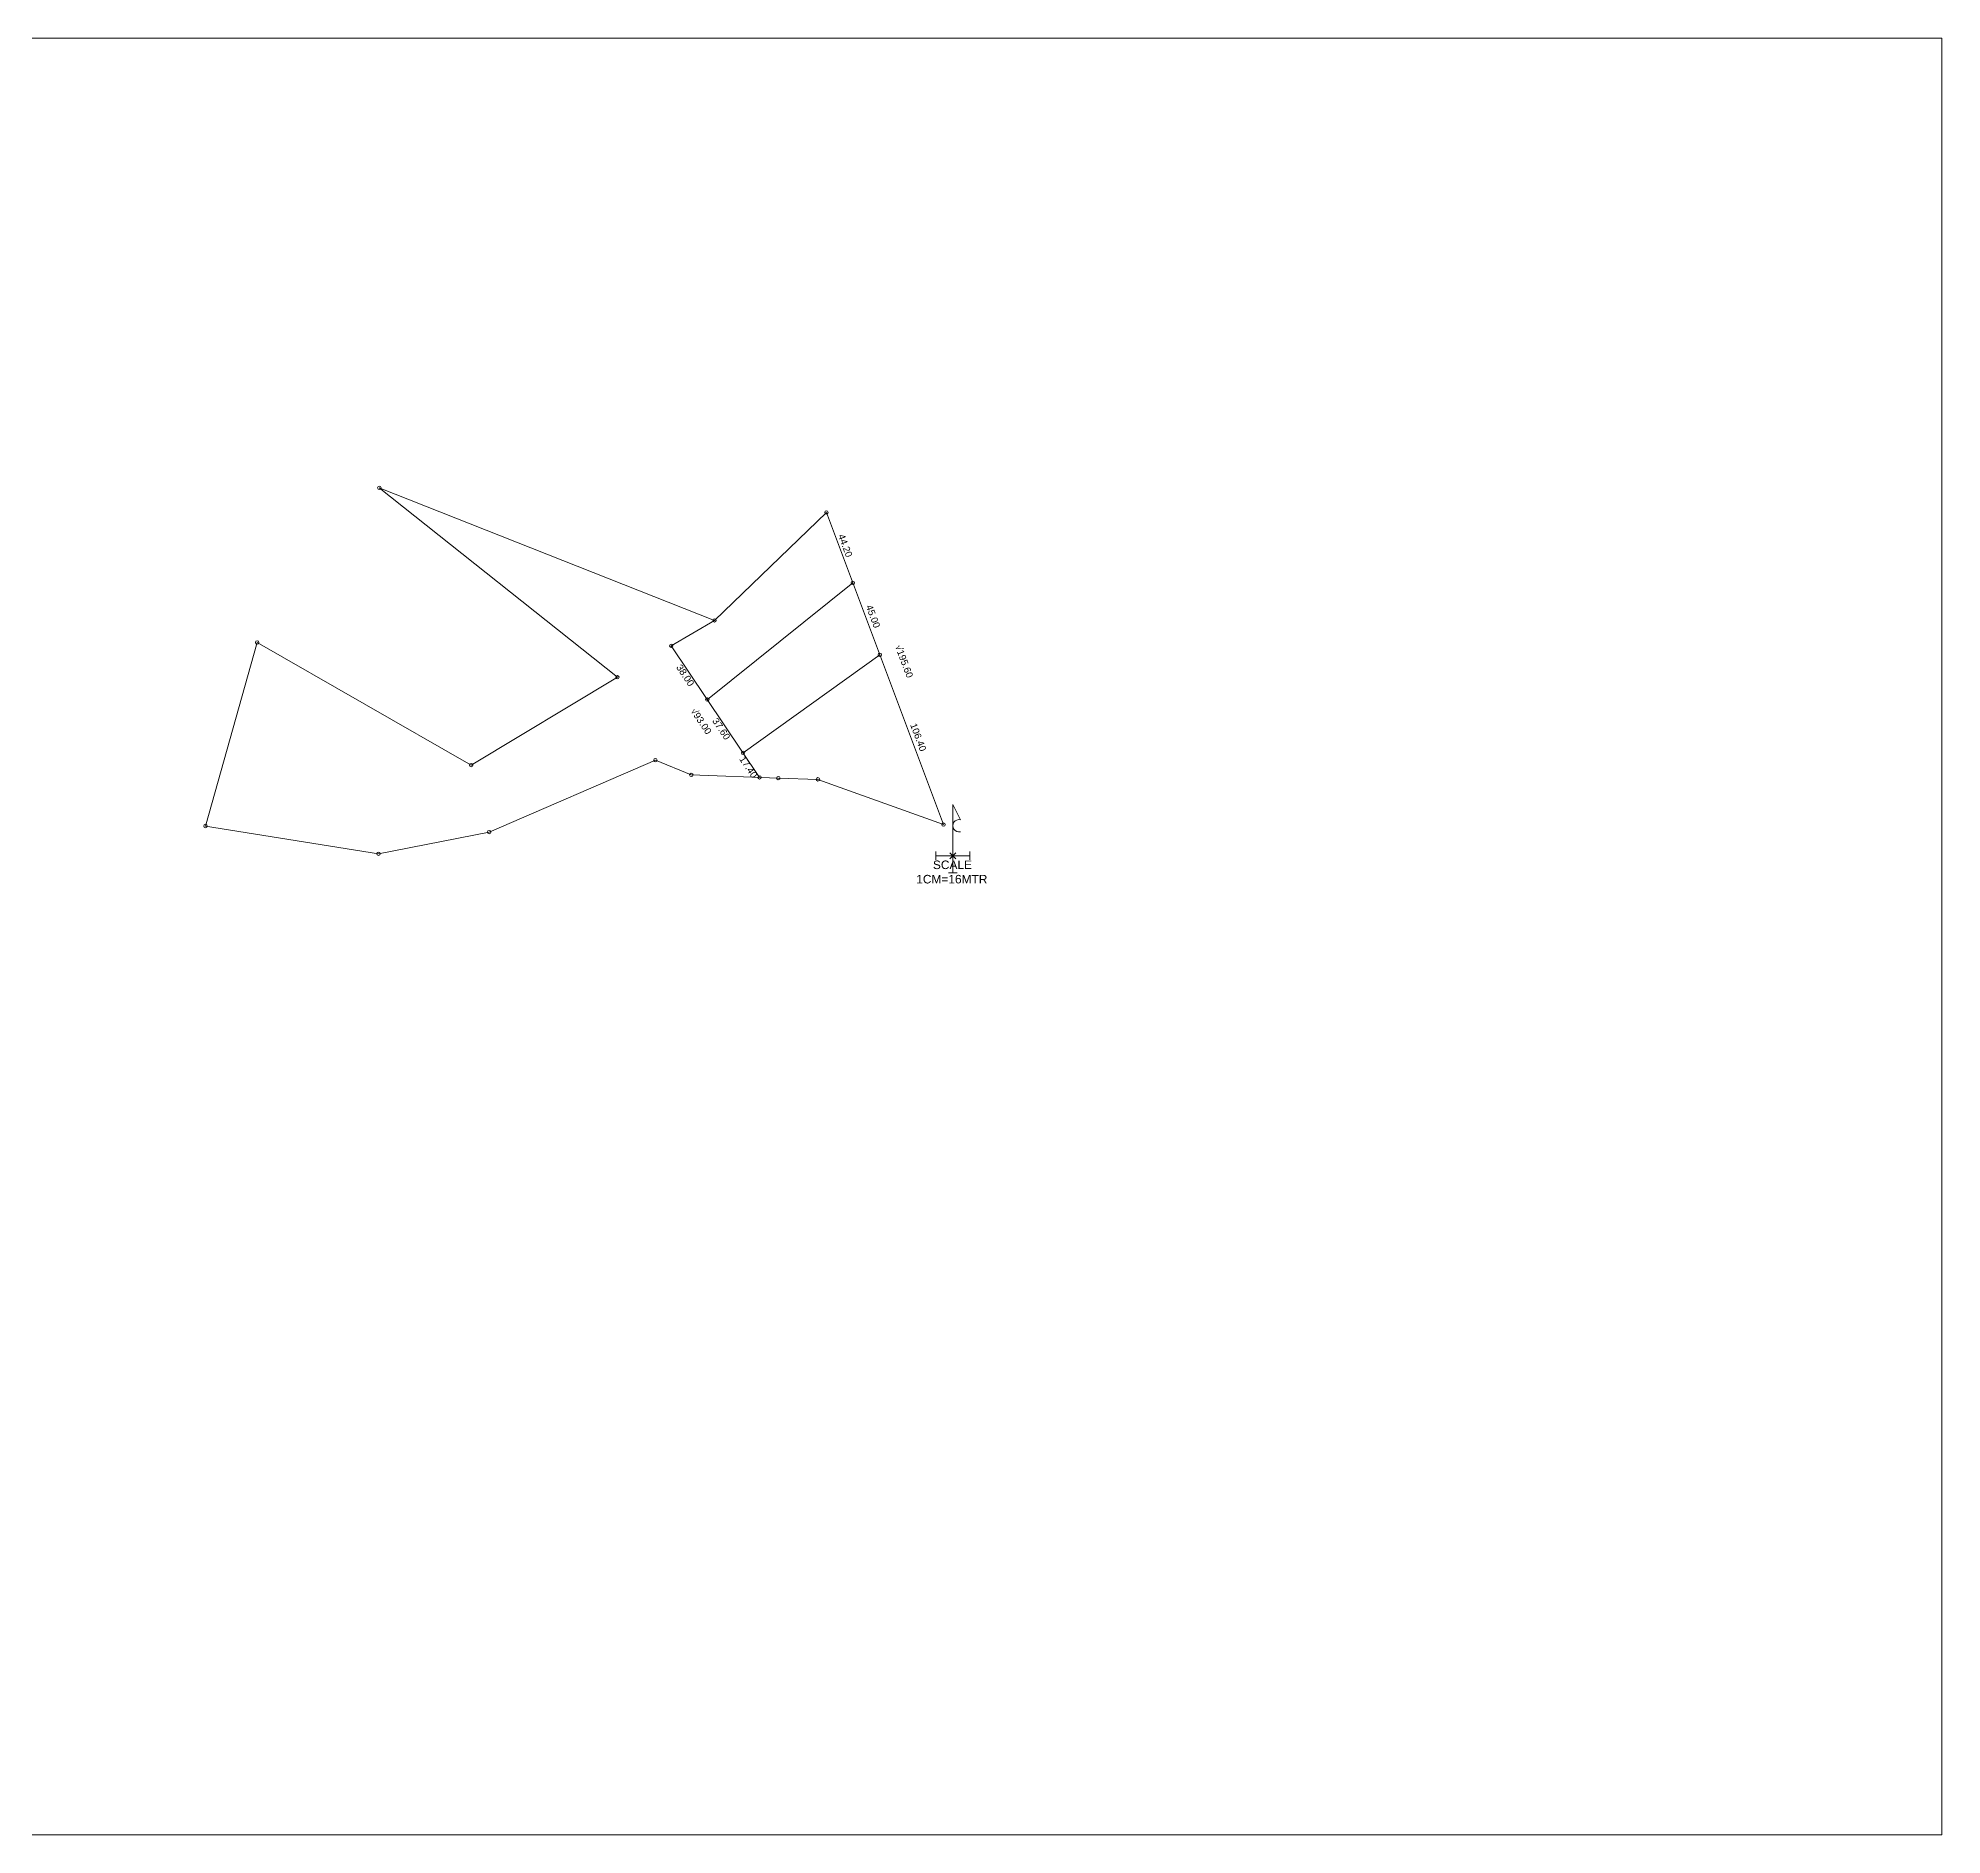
# Model space of a CAD drawing. Header units: metres. Extents: x 122 to 2354, y 64 to 1117.
# Drawn here: x 1238 to 2354, y 64 to 1117 of the extents above; entities that cross this region are included whole.
import ezdxf

# ---------------------------------------------------------------- set-up
doc = ezdxf.new("R2010")
doc.units = ezdxf.units.M
doc.layers.add('BOUNDARY LINES', color=7, linetype='Continuous')
doc.layers.add('HISSA LINE', color=1, linetype='Continuous')
doc.styles.get("Standard").update_dxf_attribs({"font": 'arial.ttf'})
doc.dimstyles.new('ISO-25', dxfattribs={"dimtxt": 4, "dimasz": 2.5, "dimexe": 1.25, "dimexo": 0.625, "dimtad": 1, "dimrnd": 0.2, "dimzin": 4, "dimdsep": 46, "dimtxsty": 'Standard', "dimcen": 2.5, "dimse1": 1, "dimse2": 1, "dimsd1": 1, "dimsd2": 1, "dimadec": 0, "dimazin": 0, "dimtfac": 1, "dimtmove": 0, "dimatfit": 3, "dimfxl": 1, "dimarcsym": 0})

# ---------------------------------------------------------------- blocks, each defined once
blk = doc.blocks.new('*D12')
at = {"layer": 'Defpoints', "color": 0, "ltscale": 0.1, "transparency": 16777216}
for p in [(1609.3, 761), (1604.7, 757.9), (1630.5, 729.4)]:
    blk.add_point(p, dxfattribs=at)
at = {"layer": 'BOUNDARY LINES', "color": 0, "lineweight": 15, "ltscale": 0.1, "transparency": 16777216, "insert": (1617.5, 743.6), "char_height": 4, "attachment_point": 5, "rotation": 303.8222}
blk.add_mtext('38.00', dxfattribs=at)
blk = doc.blocks.new('*D13')
at = {"layer": 'Defpoints', "color": 0, "ltscale": 0.1, "transparency": 16777216}
for p in [(1625.9, 726.3), (1630.5, 729.4), (1651.4, 698.2)]:
    blk.add_point(p, dxfattribs=at)
at = {"layer": 'BOUNDARY LINES', "color": 0, "lineweight": 15, "ltscale": 0.1, "transparency": 16777216, "insert": (1638.6, 712.2), "char_height": 4, "attachment_point": 5, "rotation": 303.8222}
blk.add_mtext('37.60', dxfattribs=at)
blk = doc.blocks.new('*D14')
at = {"layer": 'Defpoints', "color": 0, "ltscale": 0.1, "transparency": 16777216}
for p in [(1647.4, 695.5), (1651.4, 698.2), (1661, 683.7)]:
    blk.add_point(p, dxfattribs=at)
at = {"layer": 'BOUNDARY LINES', "color": 0, "lineweight": 15, "ltscale": 0.1, "transparency": 16777216, "insert": (1654.5, 689.8), "char_height": 4, "attachment_point": 5, "rotation": 303.8222}
blk.add_mtext('17.40', dxfattribs=at)
blk = doc.blocks.new('*D15')
at = {"layer": 'Defpoints', "color": 0, "ltscale": 0.1, "transparency": 16777216}
for p in [(1715.7, 797.8), (1731.5, 755.6), (1733, 756.2)]:
    blk.add_point(p, dxfattribs=at)
at = {"layer": 'BOUNDARY LINES', "color": 0, "lineweight": 15, "ltscale": 0.1, "transparency": 16777216, "insert": (1727.6, 778.2), "char_height": 4, "attachment_point": 5, "rotation": 290.5529}
blk.add_mtext('45.00', dxfattribs=at)
blk = doc.blocks.new('*D16')
at = {"layer": 'Defpoints', "color": 0, "ltscale": 0.1, "transparency": 16777216}
for p in [(1700.2, 839.2), (1701.1, 839.5), (1715.7, 797.8)]:
    blk.add_point(p, dxfattribs=at)
at = {"layer": 'BOUNDARY LINES', "color": 0, "lineweight": 15, "ltscale": 0.1, "transparency": 16777216, "insert": (1711.3, 819.7), "char_height": 4, "attachment_point": 5, "rotation": 290.5529}
blk.add_mtext('44.20', dxfattribs=at)
blk = doc.blocks.new('*D17')
at = {"layer": 'Defpoints', "color": 0, "ltscale": 0.1, "transparency": 16777216}
for p in [(1731.5, 755.6), (1733, 756.2), (1768.9, 656.1)]:
    blk.add_point(p, dxfattribs=at)
at = {"layer": 'BOUNDARY LINES', "color": 0, "lineweight": 15, "ltscale": 0.1, "transparency": 16777216, "insert": (1754.1, 707.3), "char_height": 4, "attachment_point": 5, "rotation": 290.5529}
blk.add_mtext('106.40', dxfattribs=at)
blk = doc.blocks.new('*D18')
at = {"layer": 'Defpoints', "color": 0, "ltscale": 0.1, "transparency": 16777216}
for p in [(1609.3, 761), (1661, 683.7), (1649.9, 676.3)]:
    blk.add_point(p, dxfattribs=at)
at = {"layer": 'BOUNDARY LINES', "color": 0, "lineweight": 15, "ltscale": 0.1, "transparency": 16777216, "insert": (1626.8, 716.7), "char_height": 4, "attachment_point": 5, "rotation": 303.8222}
blk.add_mtext('√93.00', dxfattribs=at)
blk = doc.blocks.new('*D19')
at = {"layer": 'Defpoints', "color": 0, "ltscale": 0.1, "transparency": 16777216}
for p in [(1700.2, 839.2), (1777.1, 659.2), (1768.9, 656.1)]:
    blk.add_point(p, dxfattribs=at)
at = {"layer": 'BOUNDARY LINES', "color": 0, "lineweight": 15, "ltscale": 0.1, "transparency": 16777216, "insert": (1745.8, 751.8), "char_height": 4, "attachment_point": 5, "rotation": 290.5529}
blk.add_mtext('√195.60', dxfattribs=at)

msp = doc.modelspace()

# ---------------------------------------------------------------- linework, layer by layer
at = {"lineweight": 15, "ltscale": 0.1}
for p, q in [((1774.308, 667.83), (1778.78, 658.885)), ((1774.308, 667.83), (1774.308, 627.83)), ((1764.308, 640.33), (1764.308, 635.33)), ((1774.308, 637.83), (1764.308, 637.83)), ((1772.54, 639.597), (1776.076, 636.062)), ((1772.54, 636.062), (1776.076, 639.597)), ((1774.308, 637.83), (1784.308, 637.83)), ((1784.308, 640.33), (1784.308, 635.33)), ((1771.808, 627.83), (1776.808, 627.83))]:
    msp.add_line(p, q, dxfattribs=at)
at = {"lineweight": 15}
msp.add_lwpolyline([(122.116, 1117.298), (2354.144, 1117.298), (2354.144, 63.622), (122.116, 63.622)], close=True, dxfattribs=at)
msp.add_lwpolyline([(122.116, 1117.298), (2354.144, 1117.298), (2354.144, 63.622), (122.116, 63.622)], close=True, dxfattribs=at)
at = {"lineweight": 15, "ltscale": 0.1}
msp.add_arc((1777.917, 655.382), 3.608, 76.152114, 283.847886, dxfattribs=at)
at = {"layer": 'BOUNDARY LINES', "lineweight": 15, "ltscale": 0.1}
for p, q in [((1577.739, 742.491), (1438.151, 853.562)), ((1438.151, 853.562), (1634.682, 775.809)), ((1634.682, 775.809), (1700.232, 839.163)), ((1700.232, 839.163), (1768.877, 656.079)), ((1336.273, 655.245), (1366.561, 762.864)), ((1366.561, 762.864), (1491.982, 690.998)), ((1491.982, 690.998), (1577.739, 742.491)), ((1599.992, 693.844), (1502.541, 651.686)), ((1621.042, 685.218), (1599.992, 693.844)), ((1672.039, 683.332), (1621.042, 685.218)), ((1695.31, 682.6), (1672.039, 683.332)), ((1768.877, 656.079), (1695.31, 682.6)), ((1437.7, 638.962), (1336.273, 655.245)), ((1502.541, 651.686), (1437.7, 638.962))]:
    msp.add_line(p, q, dxfattribs=at)
for centre in [(1438.151, 853.562), (1700.232, 839.163), (1634.682, 775.809), (1366.561, 762.864), (1577.739, 742.491), (1491.982, 690.998), (1599.992, 693.844), (1621.042, 685.218), (1672.039, 683.332), (1695.31, 682.6), (1336.273, 655.245), (1502.541, 651.686), (1768.877, 656.079), (1437.7, 638.962)]:
    msp.add_circle(centre, 1, dxfattribs=at)
at = {"layer": 'HISSA LINE', "lineweight": 15, "ltscale": 0.1}
for p, q in [((1630.458, 729.393), (1715.749, 797.776)), ((1634.682, 775.809), (1609.306, 760.962)), ((1609.306, 760.962), (1661.046, 683.739)), ((1651.387, 698.156), (1731.547, 755.64))]:
    msp.add_line(p, q, dxfattribs=at)
for centre in [(1715.749, 797.776), (1609.306, 760.962), (1731.547, 755.64), (1630.458, 729.393), (1651.387, 698.156), (1661.046, 683.739)]:
    msp.add_circle(centre, 1, dxfattribs=at)

# ---------------------------------------------------------------- texts
at = {"lineweight": 15}
for s, p in [('1CM=16MTR', (1752.901, 621.579)), ('SCALE', (1762.678, 629.998))]:
    msp.add_text(s, height=5, dxfattribs=at).set_placement(p)

# ---------------------------------------------------------------- dimensions: what is measured, and where the dimension line sits
at = {"layer": 'BOUNDARY LINES', "lineweight": 15, "ltscale": 0.1}
for p1, p2, distance, picture, middle in [((1715.749, 797.776), (1700.232, 839.163), -0.914, '*D16', (1711.344, 819.727)), ((1715.749, 797.776), (1731.547, 755.64), 1.535, '*D15', (1727.583, 778.183)), ((1630.458, 729.393), (1609.306, 760.962), 5.513, '*D12', (1617.519, 743.594)), ((1768.877, 656.079), (1731.547, 755.64), -1.501, '*D17', (1754.115, 707.323)), ((1651.387, 698.156), (1630.458, 729.393), 5.49, '*D13', (1638.579, 712.204)), ((1661.046, 683.739), (1651.387, 698.156), 4.786, '*D14', (1654.456, 689.768))]:
    dim = msp.add_aligned_dim(p1=p1, p2=p2, distance=distance, dimstyle='ISO-25', dxfattribs=at)
    dim.commit()
    dim.dimension.update_dxf_attribs({"geometry": picture, "text_midpoint": middle})
for p1, p2, distance, picture, middle in [((1700.232, 839.163), (1768.877, 656.079), 8.767, '*D19', (1745.816, 751.843)), ((1609.306, 760.962), (1661.046, 683.739), -13.402, '*D18', (1626.751, 716.706))]:
    dim = msp.add_aligned_dim(p1=p1, p2=p2, distance=distance, text='√<>', dimstyle='ISO-25', dxfattribs=at)
    dim.commit()
    dim.dimension.update_dxf_attribs({"geometry": picture, "text_midpoint": middle})

doc.saveas('drawing.dxf')
